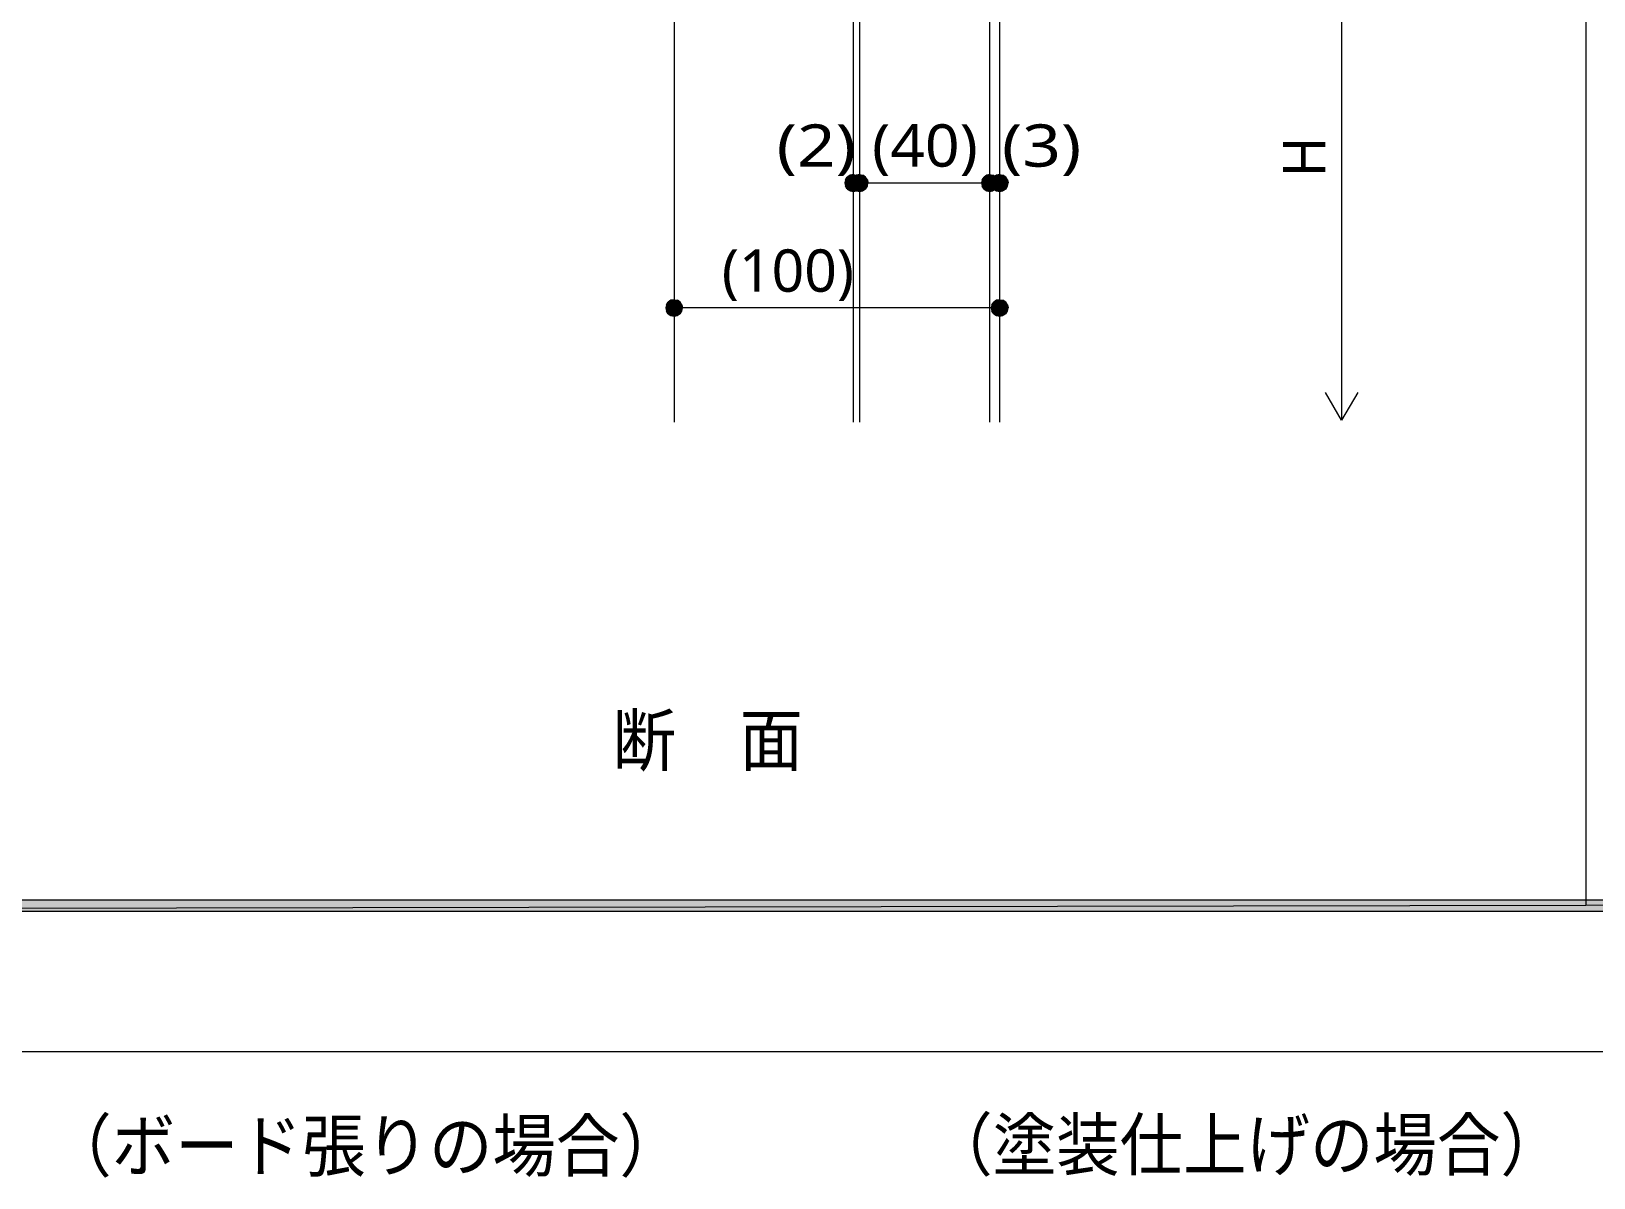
# Model space of a CAD drawing. Header units: millimetres. Extents: x 0 to 420, y 0 to 297.
# Drawn here: x 114.7 to 210.7, y 149.3 to 219.7 of the extents above; entities that cross this region are included whole.
import ezdxf
from ezdxf.enums import TextEntityAlignment as Align

# ---------------------------------------------------------------- set-up
doc = ezdxf.new("R2010")
doc.units = ezdxf.units.MM
doc.styles.add('kst32b', font='NotoSansJP-Variable.ttf')

msp = doc.modelspace()

# ---------------------------------------------------------------- hatches: boundary and pattern name
h = msp.add_hatch(color=7)
h.paths.add_polyline_path([(164.973, 210.841), (164.804, 210.735), (165.163, 210.375), (164.973, 210.841)])
h.paths.add_polyline_path([(164.804, 210.735), (165.163, 210.375), (164.698, 210.566), (164.804, 210.735)])
h.paths.add_polyline_path([(165.163, 210.375), (164.698, 210.566), (164.655, 210.375), (165.163, 210.375)])
h = msp.add_hatch(color=7)
h.paths.add_polyline_path([(164.655, 210.375), (164.698, 210.164), (165.163, 210.375), (164.655, 210.375)])
h.paths.add_polyline_path([(164.698, 210.164), (165.163, 210.375), (164.804, 209.995), (164.698, 210.164)])
h.paths.add_polyline_path([(165.163, 210.375), (164.804, 209.995), (164.973, 209.889), (165.163, 210.375)])
h = msp.add_hatch(color=7)
h.paths.add_polyline_path([(165.523, 210.735), (165.375, 210.841), (165.163, 210.375), (165.523, 210.735)])
h.paths.add_polyline_path([(165.375, 210.841), (165.163, 210.375), (165.163, 210.883), (165.375, 210.841)])
h.paths.add_polyline_path([(165.163, 210.375), (165.163, 210.883), (164.973, 210.841), (165.163, 210.375)])
for points in [[(164.973, 209.889), (165.163, 209.846), (165.163, 210.375), (164.973, 209.889)], [(165.375, 209.889), (165.566, 209.846), (165.566, 210.375), (165.375, 209.889)], [(173.376, 209.889), (173.567, 209.846), (173.567, 210.375), (173.376, 209.889)], [(173.969, 209.889), (174.159, 209.846), (174.159, 210.375), (173.969, 209.889)], [(153.966, 202.226), (154.178, 202.184), (154.178, 202.692), (153.966, 202.226)], [(173.969, 202.226), (174.159, 202.184), (174.159, 202.692), (173.969, 202.226)]]:
    msp.add_hatch(color=7).paths.add_polyline_path(points)
h = msp.add_hatch(color=7)
h.paths.add_polyline_path([(165.375, 210.841), (165.206, 210.735), (165.566, 210.375), (165.375, 210.841)])
h.paths.add_polyline_path([(165.206, 210.735), (165.566, 210.375), (165.1, 210.566), (165.206, 210.735)])
h.paths.add_polyline_path([(165.566, 210.375), (165.1, 210.566), (165.058, 210.375), (165.566, 210.375)])
h = msp.add_hatch(color=7)
h.paths.add_polyline_path([(165.058, 210.375), (165.1, 210.164), (165.566, 210.375), (165.058, 210.375)])
h.paths.add_polyline_path([(165.1, 210.164), (165.566, 210.375), (165.206, 209.995), (165.1, 210.164)])
h.paths.add_polyline_path([(165.566, 210.375), (165.206, 209.995), (165.375, 209.889), (165.566, 210.375)])
h = msp.add_hatch(color=7)
h.paths.add_polyline_path([(165.65, 210.164), (165.693, 210.375), (165.163, 210.375), (165.65, 210.164)])
h.paths.add_polyline_path([(165.693, 210.375), (165.163, 210.375), (165.65, 210.566), (165.693, 210.375)])
h.paths.add_polyline_path([(165.163, 210.375), (165.65, 210.566), (165.523, 210.735), (165.163, 210.375)])
h = msp.add_hatch(color=7)
h.paths.add_polyline_path([(165.163, 209.846), (165.375, 209.889), (165.163, 210.375), (165.163, 209.846)])
h.paths.add_polyline_path([(165.375, 209.889), (165.163, 210.375), (165.523, 209.995), (165.375, 209.889)])
h.paths.add_polyline_path([(165.163, 210.375), (165.523, 209.995), (165.65, 210.164), (165.163, 210.375)])
h = msp.add_hatch(color=7)
h.paths.add_polyline_path([(165.926, 210.735), (165.756, 210.841), (165.566, 210.375), (165.926, 210.735)])
h.paths.add_polyline_path([(165.756, 210.841), (165.566, 210.375), (165.566, 210.883), (165.756, 210.841)])
h.paths.add_polyline_path([(165.566, 210.375), (165.566, 210.883), (165.375, 210.841), (165.566, 210.375)])
h = msp.add_hatch(color=7)
h.paths.add_polyline_path([(166.053, 210.164), (166.074, 210.375), (165.566, 210.375), (166.053, 210.164)])
h.paths.add_polyline_path([(166.074, 210.375), (165.566, 210.375), (166.053, 210.566), (166.074, 210.375)])
h.paths.add_polyline_path([(165.566, 210.375), (166.053, 210.566), (165.926, 210.735), (165.566, 210.375)])
h = msp.add_hatch(color=7)
h.paths.add_polyline_path([(165.566, 209.846), (165.756, 209.889), (165.566, 210.375), (165.566, 209.846)])
h.paths.add_polyline_path([(165.756, 209.889), (165.566, 210.375), (165.926, 209.995), (165.756, 209.889)])
h.paths.add_polyline_path([(165.566, 210.375), (165.926, 209.995), (166.053, 210.164), (165.566, 210.375)])
h = msp.add_hatch(color=7)
h.paths.add_polyline_path([(173.376, 210.841), (173.207, 210.735), (173.567, 210.375), (173.376, 210.841)])
h.paths.add_polyline_path([(173.207, 210.735), (173.567, 210.375), (173.101, 210.566), (173.207, 210.735)])
h.paths.add_polyline_path([(173.567, 210.375), (173.101, 210.566), (173.059, 210.375), (173.567, 210.375)])
h = msp.add_hatch(color=7)
h.paths.add_polyline_path([(173.059, 210.375), (173.101, 210.164), (173.567, 210.375), (173.059, 210.375)])
h.paths.add_polyline_path([(173.101, 210.164), (173.567, 210.375), (173.207, 209.995), (173.101, 210.164)])
h.paths.add_polyline_path([(173.567, 210.375), (173.207, 209.995), (173.376, 209.889), (173.567, 210.375)])
h = msp.add_hatch(color=7)
h.paths.add_polyline_path([(173.927, 210.735), (173.757, 210.841), (173.567, 210.375), (173.927, 210.735)])
h.paths.add_polyline_path([(173.757, 210.841), (173.567, 210.375), (173.567, 210.883), (173.757, 210.841)])
h.paths.add_polyline_path([(173.567, 210.375), (173.567, 210.883), (173.376, 210.841), (173.567, 210.375)])
h = msp.add_hatch(color=7)
h.paths.add_polyline_path([(174.054, 210.164), (174.075, 210.375), (173.567, 210.375), (174.054, 210.164)])
h.paths.add_polyline_path([(174.075, 210.375), (173.567, 210.375), (174.054, 210.566), (174.075, 210.375)])
h.paths.add_polyline_path([(173.567, 210.375), (174.054, 210.566), (173.927, 210.735), (173.567, 210.375)])
h = msp.add_hatch(color=7)
h.paths.add_polyline_path([(173.567, 209.846), (173.757, 209.889), (173.567, 210.375), (173.567, 209.846)])
h.paths.add_polyline_path([(173.757, 209.889), (173.567, 210.375), (173.927, 209.995), (173.757, 209.889)])
h.paths.add_polyline_path([(173.567, 210.375), (173.927, 209.995), (174.054, 210.164), (173.567, 210.375)])
h = msp.add_hatch(color=7)
h.paths.add_polyline_path([(173.969, 210.841), (173.8, 210.735), (174.159, 210.375), (173.969, 210.841)])
h.paths.add_polyline_path([(173.8, 210.735), (174.159, 210.375), (173.694, 210.566), (173.8, 210.735)])
h.paths.add_polyline_path([(174.159, 210.375), (173.694, 210.566), (173.651, 210.375), (174.159, 210.375)])
h = msp.add_hatch(color=7)
h.paths.add_polyline_path([(173.651, 210.375), (173.694, 210.164), (174.159, 210.375), (173.651, 210.375)])
h.paths.add_polyline_path([(173.694, 210.164), (174.159, 210.375), (173.8, 209.995), (173.694, 210.164)])
h.paths.add_polyline_path([(174.159, 210.375), (173.8, 209.995), (173.969, 209.889), (174.159, 210.375)])
h = msp.add_hatch(color=7)
h.paths.add_polyline_path([(174.54, 210.735), (174.371, 210.841), (174.159, 210.375), (174.54, 210.735)])
h.paths.add_polyline_path([(174.371, 210.841), (174.159, 210.375), (174.159, 210.883), (174.371, 210.841)])
h.paths.add_polyline_path([(174.159, 210.375), (174.159, 210.883), (173.969, 210.841), (174.159, 210.375)])
h = msp.add_hatch(color=7)
h.paths.add_polyline_path([(174.646, 210.164), (174.688, 210.375), (174.159, 210.375), (174.646, 210.164)])
h.paths.add_polyline_path([(174.688, 210.375), (174.159, 210.375), (174.646, 210.566), (174.688, 210.375)])
h.paths.add_polyline_path([(174.159, 210.375), (174.646, 210.566), (174.54, 210.735), (174.159, 210.375)])
h = msp.add_hatch(color=7)
h.paths.add_polyline_path([(174.159, 209.846), (174.371, 209.889), (174.159, 210.375), (174.159, 209.846)])
h.paths.add_polyline_path([(174.371, 209.889), (174.159, 210.375), (174.54, 209.995), (174.371, 209.889)])
h.paths.add_polyline_path([(174.159, 210.375), (174.54, 209.995), (174.646, 210.164), (174.159, 210.375)])
h = msp.add_hatch(color=7)
h.paths.add_polyline_path([(153.966, 203.179), (153.797, 203.052), (154.178, 202.692), (153.966, 203.179)])
h.paths.add_polyline_path([(153.797, 203.052), (154.178, 202.692), (153.691, 202.882), (153.797, 203.052)])
h.paths.add_polyline_path([(154.178, 202.692), (153.691, 202.882), (153.649, 202.692), (154.178, 202.692)])
h = msp.add_hatch(color=7)
h.paths.add_polyline_path([(153.649, 202.692), (153.691, 202.501), (154.178, 202.692), (153.649, 202.692)])
h.paths.add_polyline_path([(153.691, 202.501), (154.178, 202.692), (153.797, 202.332), (153.691, 202.501)])
h.paths.add_polyline_path([(154.178, 202.692), (153.797, 202.332), (153.966, 202.226), (154.178, 202.692)])
h = msp.add_hatch(color=7)
h.paths.add_polyline_path([(154.538, 203.052), (154.369, 203.179), (154.178, 202.692), (154.538, 203.052)])
h.paths.add_polyline_path([(154.369, 203.179), (154.178, 202.692), (154.178, 203.2), (154.369, 203.179)])
h.paths.add_polyline_path([(154.178, 202.692), (154.178, 203.2), (153.966, 203.179), (154.178, 202.692)])
h = msp.add_hatch(color=7)
h.paths.add_polyline_path([(154.644, 202.501), (154.686, 202.692), (154.178, 202.692), (154.644, 202.501)])
h.paths.add_polyline_path([(154.686, 202.692), (154.178, 202.692), (154.644, 202.882), (154.686, 202.692)])
h.paths.add_polyline_path([(154.178, 202.692), (154.644, 202.882), (154.538, 203.052), (154.178, 202.692)])
h = msp.add_hatch(color=7)
h.paths.add_polyline_path([(154.178, 202.184), (154.369, 202.226), (154.178, 202.692), (154.178, 202.184)])
h.paths.add_polyline_path([(154.369, 202.226), (154.178, 202.692), (154.538, 202.332), (154.369, 202.226)])
h.paths.add_polyline_path([(154.178, 202.692), (154.538, 202.332), (154.644, 202.501), (154.178, 202.692)])
h = msp.add_hatch(color=7)
h.paths.add_polyline_path([(173.969, 203.179), (173.8, 203.052), (174.159, 202.692), (173.969, 203.179)])
h.paths.add_polyline_path([(173.8, 203.052), (174.159, 202.692), (173.694, 202.882), (173.8, 203.052)])
h.paths.add_polyline_path([(174.159, 202.692), (173.694, 202.882), (173.651, 202.692), (174.159, 202.692)])
h = msp.add_hatch(color=7)
h.paths.add_polyline_path([(173.651, 202.692), (173.694, 202.501), (174.159, 202.692), (173.651, 202.692)])
h.paths.add_polyline_path([(173.694, 202.501), (174.159, 202.692), (173.8, 202.332), (173.694, 202.501)])
h.paths.add_polyline_path([(174.159, 202.692), (173.8, 202.332), (173.969, 202.226), (174.159, 202.692)])
h = msp.add_hatch(color=7)
h.paths.add_polyline_path([(174.54, 203.052), (174.371, 203.179), (174.159, 202.692), (174.54, 203.052)])
h.paths.add_polyline_path([(174.371, 203.179), (174.159, 202.692), (174.159, 203.2), (174.371, 203.179)])
h.paths.add_polyline_path([(174.159, 202.692), (174.159, 203.2), (173.969, 203.179), (174.159, 202.692)])
h = msp.add_hatch(color=7)
h.paths.add_polyline_path([(174.646, 202.501), (174.688, 202.692), (174.159, 202.692), (174.646, 202.501)])
h.paths.add_polyline_path([(174.688, 202.692), (174.159, 202.692), (174.646, 202.882), (174.688, 202.692)])
h.paths.add_polyline_path([(174.159, 202.692), (174.646, 202.882), (174.54, 203.052), (174.159, 202.692)])
h = msp.add_hatch(color=7)
h.paths.add_polyline_path([(174.159, 202.184), (174.371, 202.226), (174.159, 202.692), (174.159, 202.184)])
h.paths.add_polyline_path([(174.371, 202.226), (174.159, 202.692), (174.54, 202.332), (174.371, 202.226)])
h.paths.add_polyline_path([(174.159, 202.692), (174.54, 202.332), (174.646, 202.501), (174.159, 202.692)])
h = msp.add_hatch(color=7)
h.paths.add_polyline_path([(394.166, 165.629), (394.166, 166.328), (26.183, 165.629), (394.166, 165.629)])
h.paths.add_polyline_path([(394.166, 166.328), (26.183, 165.629), (26.183, 166.328), (394.166, 166.328)])

# ---------------------------------------------------------------- linework, layer by layer
at = {"lineweight": 13}
for points in [[(210.185, 285.983), (210.185, 165.989)], [(174.159, 230.061), (174.159, 195.665)], [(165.566, 228.642), (165.566, 195.665)], [(173.567, 195.665), (173.567, 228.642)], [(154.178, 227.647), (154.178, 195.665)], [(165.163, 227.647), (165.163, 195.665)], [(184.997, 227.245), (195.178, 227.245), (195.178, 195.792)], [(165.163, 210.375), (165.566, 210.375), (173.567, 210.375)], [(173.567, 210.375), (174.159, 210.375)], [(174.159, 202.692), (154.178, 202.692)], [(196.173, 197.506), (195.178, 195.792), (194.183, 197.506)], [(394.166, 156.993), (26.183, 156.993)]]:
    msp.add_lwpolyline(points, dxfattribs=at)
at = {"lineweight": 0}
for points in [[(165.163, 210.375), (164.698, 210.566), (164.655, 210.375)], [(164.655, 210.375), (164.698, 210.164), (165.163, 210.375)], [(164.804, 210.735), (165.163, 210.375), (164.698, 210.566)], [(164.698, 210.164), (165.163, 210.375), (164.804, 209.995)], [(164.973, 210.841), (164.804, 210.735), (165.163, 210.375)], [(165.163, 210.375), (164.804, 209.995), (164.973, 209.889)], [(165.163, 210.375), (165.163, 210.883), (164.973, 210.841)], [(164.973, 209.889), (165.163, 209.846), (165.163, 210.375)], [(165.566, 210.375), (165.1, 210.566), (165.058, 210.375)], [(165.058, 210.375), (165.1, 210.164), (165.566, 210.375)], [(165.206, 210.735), (165.566, 210.375), (165.1, 210.566)], [(165.1, 210.164), (165.566, 210.375), (165.206, 209.995)], [(165.375, 210.841), (165.163, 210.375), (165.163, 210.883)], [(165.523, 210.735), (165.375, 210.841), (165.163, 210.375)], [(165.163, 210.375), (165.65, 210.566), (165.523, 210.735)], [(165.693, 210.375), (165.163, 210.375), (165.65, 210.566)], [(165.163, 209.846), (165.375, 209.889), (165.163, 210.375)], [(165.375, 209.889), (165.163, 210.375), (165.523, 209.995)], [(165.163, 210.375), (165.523, 209.995), (165.65, 210.164)], [(165.65, 210.164), (165.693, 210.375), (165.163, 210.375)], [(165.375, 210.841), (165.206, 210.735), (165.566, 210.375)], [(165.566, 210.375), (165.206, 209.995), (165.375, 209.889)], [(165.566, 210.375), (165.566, 210.883), (165.375, 210.841)], [(165.375, 209.889), (165.566, 209.846), (165.566, 210.375)], [(165.756, 210.841), (165.566, 210.375), (165.566, 210.883)], [(165.926, 210.735), (165.756, 210.841), (165.566, 210.375)], [(165.566, 210.375), (166.053, 210.566), (165.926, 210.735)], [(166.074, 210.375), (165.566, 210.375), (166.053, 210.566)], [(165.566, 209.846), (165.756, 209.889), (165.566, 210.375)], [(165.756, 209.889), (165.566, 210.375), (165.926, 209.995)], [(165.566, 210.375), (165.926, 209.995), (166.053, 210.164)], [(166.053, 210.164), (166.074, 210.375), (165.566, 210.375)], [(173.567, 210.375), (173.101, 210.566), (173.059, 210.375)], [(173.059, 210.375), (173.101, 210.164), (173.567, 210.375)], [(173.207, 210.735), (173.567, 210.375), (173.101, 210.566)], [(173.101, 210.164), (173.567, 210.375), (173.207, 209.995)], [(173.376, 210.841), (173.207, 210.735), (173.567, 210.375)], [(173.567, 210.375), (173.207, 209.995), (173.376, 209.889)], [(173.567, 210.375), (173.567, 210.883), (173.376, 210.841)], [(173.376, 209.889), (173.567, 209.846), (173.567, 210.375)], [(173.757, 210.841), (173.567, 210.375), (173.567, 210.883)], [(173.927, 210.735), (173.757, 210.841), (173.567, 210.375)], [(173.567, 210.375), (174.054, 210.566), (173.927, 210.735)], [(174.075, 210.375), (173.567, 210.375), (174.054, 210.566)], [(173.567, 209.846), (173.757, 209.889), (173.567, 210.375)], [(173.757, 209.889), (173.567, 210.375), (173.927, 209.995)], [(173.567, 210.375), (173.927, 209.995), (174.054, 210.164)], [(174.054, 210.164), (174.075, 210.375), (173.567, 210.375)], [(174.159, 210.375), (173.694, 210.566), (173.651, 210.375)], [(173.651, 210.375), (173.694, 210.164), (174.159, 210.375)], [(173.8, 210.735), (174.159, 210.375), (173.694, 210.566)], [(173.694, 210.164), (174.159, 210.375), (173.8, 209.995)], [(173.969, 210.841), (173.8, 210.735), (174.159, 210.375)], [(174.159, 210.375), (173.8, 209.995), (173.969, 209.889)], [(174.159, 210.375), (174.159, 210.883), (173.969, 210.841)], [(173.969, 209.889), (174.159, 209.846), (174.159, 210.375)], [(174.371, 210.841), (174.159, 210.375), (174.159, 210.883)], [(174.54, 210.735), (174.371, 210.841), (174.159, 210.375)], [(174.159, 210.375), (174.646, 210.566), (174.54, 210.735)], [(174.688, 210.375), (174.159, 210.375), (174.646, 210.566)], [(174.159, 209.846), (174.371, 209.889), (174.159, 210.375)], [(174.371, 209.889), (174.159, 210.375), (174.54, 209.995)], [(174.159, 210.375), (174.54, 209.995), (174.646, 210.164)], [(174.646, 210.164), (174.688, 210.375), (174.159, 210.375)], [(154.178, 202.692), (153.691, 202.882), (153.649, 202.692)], [(153.649, 202.692), (153.691, 202.501), (154.178, 202.692)], [(153.797, 203.052), (154.178, 202.692), (153.691, 202.882)], [(153.691, 202.501), (154.178, 202.692), (153.797, 202.332)], [(153.966, 203.179), (153.797, 203.052), (154.178, 202.692)], [(154.178, 202.692), (153.797, 202.332), (153.966, 202.226)], [(154.178, 202.692), (154.178, 203.2), (153.966, 203.179)], [(153.966, 202.226), (154.178, 202.184), (154.178, 202.692)], [(154.369, 203.179), (154.178, 202.692), (154.178, 203.2)], [(154.538, 203.052), (154.369, 203.179), (154.178, 202.692)], [(154.178, 202.692), (154.644, 202.882), (154.538, 203.052)], [(154.686, 202.692), (154.178, 202.692), (154.644, 202.882)], [(154.178, 202.184), (154.369, 202.226), (154.178, 202.692)], [(154.369, 202.226), (154.178, 202.692), (154.538, 202.332)], [(154.178, 202.692), (154.538, 202.332), (154.644, 202.501)], [(154.644, 202.501), (154.686, 202.692), (154.178, 202.692)], [(174.159, 202.692), (173.694, 202.882), (173.651, 202.692)], [(173.651, 202.692), (173.694, 202.501), (174.159, 202.692)], [(173.8, 203.052), (174.159, 202.692), (173.694, 202.882)], [(173.694, 202.501), (174.159, 202.692), (173.8, 202.332)], [(173.969, 203.179), (173.8, 203.052), (174.159, 202.692)], [(174.159, 202.692), (173.8, 202.332), (173.969, 202.226)], [(174.159, 202.692), (174.159, 203.2), (173.969, 203.179)], [(173.969, 202.226), (174.159, 202.184), (174.159, 202.692)], [(174.371, 203.179), (174.159, 202.692), (174.159, 203.2)], [(174.54, 203.052), (174.371, 203.179), (174.159, 202.692)], [(174.159, 202.692), (174.646, 202.882), (174.54, 203.052)], [(174.688, 202.692), (174.159, 202.692), (174.646, 202.882)], [(174.159, 202.184), (174.371, 202.226), (174.159, 202.692)], [(174.371, 202.226), (174.159, 202.692), (174.54, 202.332)], [(174.159, 202.692), (174.54, 202.332), (174.646, 202.501)], [(174.646, 202.501), (174.688, 202.692), (174.159, 202.692)], [(394.166, 165.629), (394.166, 166.328), (26.183, 165.629)], [(394.166, 166.328), (26.183, 165.629), (26.183, 166.328)]]:
    msp.add_lwpolyline(points, close=True, dxfattribs=at)

# ---------------------------------------------------------------- texts
at = {"style": 'kst32b'}
for s, height, p, p2 in [('(2)', 2.5989, (160.465, 211.37), (165.337, 211.37)), ('(40)', 2.5989, (166.328, 211.37), (172.825, 211.37)), ('(3)', 2.5989, (174.308, 211.37), (179.18, 211.37)), ('(100)', 2.5989, (157.099, 203.687), (165.221, 203.687)), ('断\u3000面', 3.1187, (150.389, 174.583), (162.084, 174.583)), ('（ボード張りの場合）', 3.1187, (115.718, 149.669), (154.702, 149.669)), ('（塗装仕上げの場合）', 3.1187, (169.841, 149.733), (208.825, 149.733))]:
    msp.add_text(s, height=height, dxfattribs=at).set_placement(p, p2, align=Align.FIT)
msp.add_text('H', height=2.599, rotation=90, dxfattribs=at).set_placement((194.183, 210.714))

doc.saveas('drawing.dxf')
